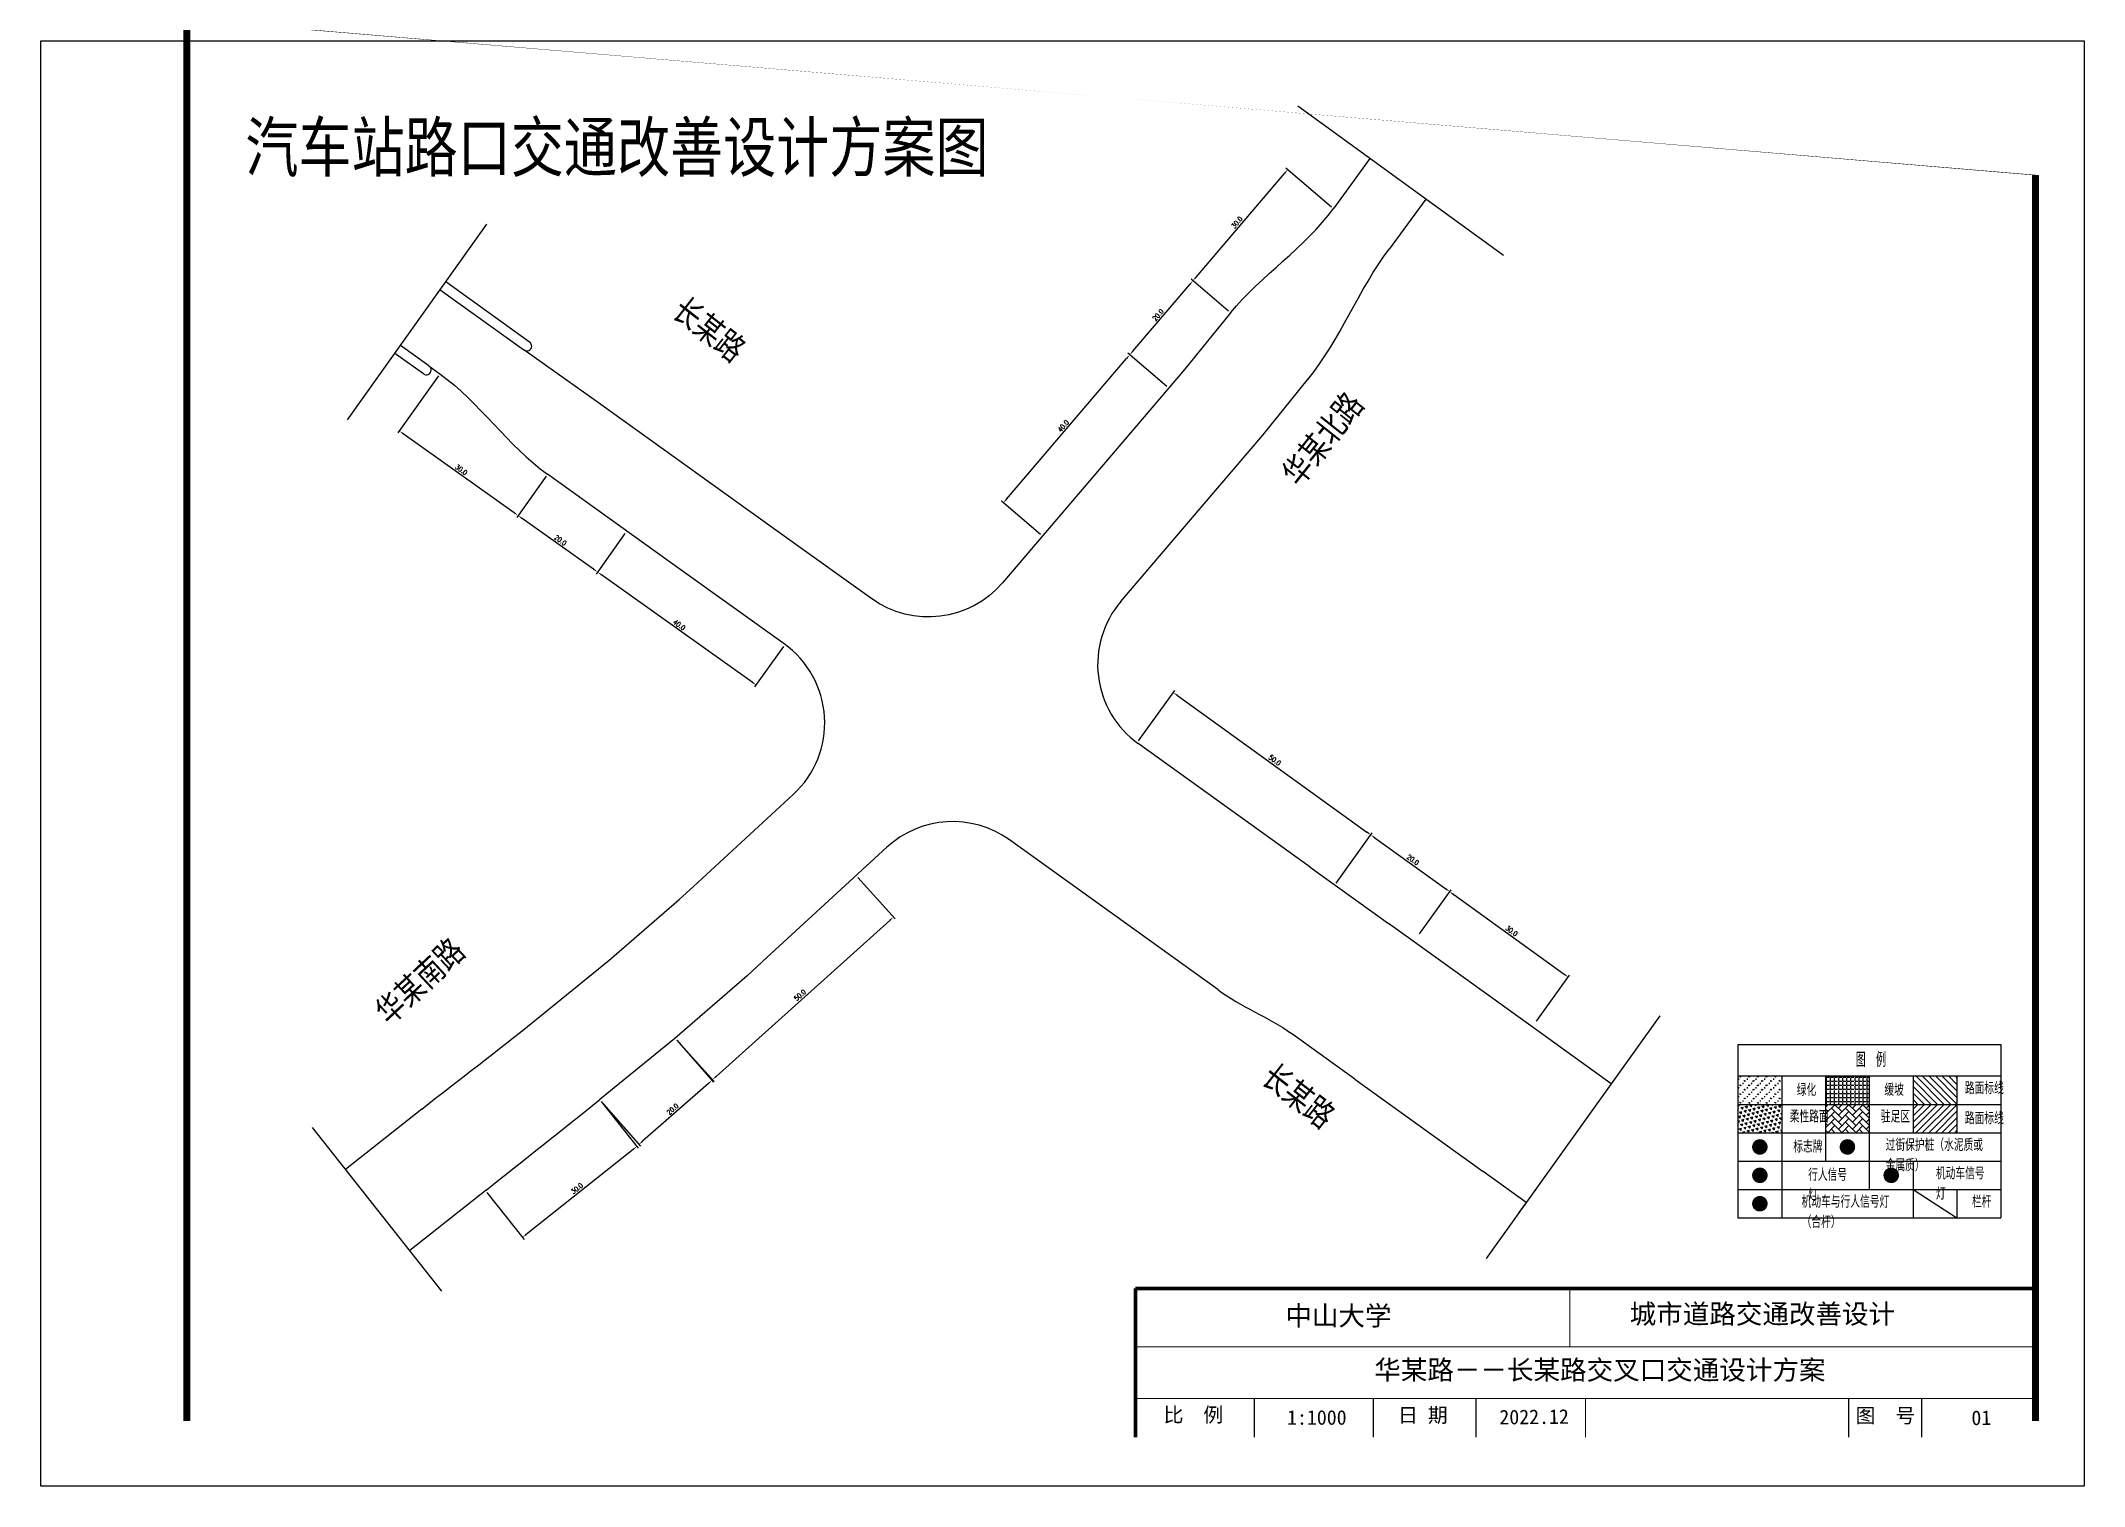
# Model space of a CAD drawing. Header units: millimetres. Extents: x -2920 to 499771, y -4961 to 3446044.
# Drawn here: x 499350.9 to 499770.9, y 3445746.6 to 3446043.6 of the extents above.
import ezdxf

# ---------------------------------------------------------------- set-up
doc = ezdxf.new("R2010")
doc.units = ezdxf.units.MM
for name, color, linetype in [('tj信号灯', 7, 'Continuous'), ('tj图框A3', 7, 'Continuous'), ('tj截面线', 7, 'Continuous'), ('tj柔性路面铺装', 11, 'Continuous'), ('tj标志牌', 5, 'Continuous'), ('tj标注', 4, 'Continuous'), ('tj标线', 7, 'Continuous'), ('tj栏杆', 6, 'FENCELINE1'), ('tj桩', 4, 'Continuous'), ('tj绿化带', 3, 'Continuous'), ('tj缓坡', 171, 'Continuous'), ('tj说明', 7, 'Continuous'), ('tj驻足区', 40, 'Continuous'), ('机动车道路边线', 5, 'Continuous')]:
    doc.layers.add(name, color=color, linetype=linetype)
doc.styles.add('01', font='')
doc.styles.get("Standard").update_dxf_attribs({"font": 'txt.shx', "width": 0.8, "bigfont": 'gbcbig.shx'})
doc.styles.add('宋体', font='')
doc.styles.get('01').set_extended_font_data('SimSun')
doc.styles.get('宋体').set_extended_font_data('SimSun')
doc.linetypes.add('FENCELINE1', pattern='A,6.35,-2.54,[133,ltypeshp.shx,S=2.54,R=0,X=-2.54,Y=0],-2.54,25.4', length=36.83)
doc.dimstyles.new('tj长度', dxfattribs={"dimtxt": 1, "dimasz": 1, "dimexe": 0.5, "dimexo": 0.5, "dimgap": 0.4, "dimtad": 1, "dimdec": 1, "dimzin": 1, "dimdsep": 46, "dimtxsty": 'Standard', "dimcen": 1, "dimadec": 0, "dimazin": 0, "dimtfac": 1, "dimtdec": 1, "dimtix": 1, "dimtmove": 2, "dimatfit": 3, "dimfxl": 1.25, "dimarcsym": 0})

# ---------------------------------------------------------------- blocks, each defined once
blk = doc.blocks.new('*D77')
at = {"layer": 'Defpoints', "color": 0, "transparency": 16777216}
for p in [(499518.4524644408, 3445872.059926702), (499481.2621755472, 3445838.634541879), (499488.9331871038, 3445830.099497708)]:
    blk.add_point(p, dxfattribs=at)
at = {"layer": 'tj标注', "color": 0, "lineweight": -2, "transparency": 16777216}
for p, q in [((499518.7866932938, 3445871.688051623), (499526.4577048507, 3445863.153007452)), ((499525.3797258413, 3445862.856424824), (499489.6769372604, 3445830.767955414)), ((499481.5964044002, 3445838.262666801), (499489.2674159568, 3445829.72762263))]:
    blk.add_line(p, q, dxfattribs=at)
at = {"layer": 'tj标注', "color": 0, "transparency": 16777216}
for points in [[(499525.2683162238, 3445862.980383184), (499525.4911354589, 3445862.732466465), (499526.1234759977, 3445863.52488253)], [(499489.5655276428, 3445830.891913773), (499489.788346878, 3445830.643997055), (499488.9331871038, 3445830.099497708)]]:
    blk.add_solid(points, dxfattribs=at)
at = {"layer": 'tj标注', "color": 0, "transparency": 16777216, "insert": (499506.9267196155, 3445847.48156526), "char_height": 1, "attachment_point": 5, "rotation": 41.948141120704484}
blk.add_mtext('50.0', dxfattribs=at)
blk = doc.blocks.new('*D78')
at = {"layer": 'Defpoints', "color": 0, "transparency": 16777216}
for p in [(499481.262175547, 3445838.634541879), (499466.2247908476, 3445825.448296719), (499473.8085233641, 3445816.79992852)]:
    blk.add_point(p, dxfattribs=at)
at = {"layer": 'tj标注', "color": 0, "lineweight": -2, "transparency": 16777216}
for p, q in [((499481.591831676, 3445838.258607262), (499489.1755641925, 3445829.610239062)), ((499488.0940388285, 3445829.326861422), (499474.5603925991, 3445817.459240778)), ((499466.5544469766, 3445825.072362102), (499474.1381794931, 3445816.423993902))]:
    blk.add_line(p, q, dxfattribs=at)
at = {"layer": 'tj标注', "color": 0, "transparency": 16777216}
for points in [[(499487.9841534523, 3445829.452172961), (499488.2039242049, 3445829.201549883), (499488.8459080635, 3445829.98617368)], [(499474.4505072229, 3445817.584552317), (499474.6702779755, 3445817.333929239), (499473.8085233641, 3445816.79992852)]]:
    blk.add_solid(points, dxfattribs=at)
at = {"layer": 'tj标注', "color": 0, "transparency": 16777216, "insert": (499480.7338346818, 3445824.069733412), "char_height": 1, "attachment_point": 5, "rotation": 41.24744274810861}
blk.add_mtext('20.0', dxfattribs=at)
blk = doc.blocks.new('*D79')
at = {"layer": 'Defpoints', "color": 0, "transparency": 16777216}
for p in [(499465.7398875724, 3445826.001272717), (499442.2435064367, 3445807.294212835), (499449.8861022191, 3445797.694984281)]:
    blk.add_point(p, dxfattribs=at)
at = {"layer": 'tj标注', "color": 0, "lineweight": -2, "transparency": 16777216}
for p, q in [((499466.0513201808, 3445825.610108135), (499473.6939159636, 3445816.010879581)), ((499472.6001541908, 3445815.779178947), (499450.6684313838, 3445798.317849498)), ((499442.5549390449, 3445806.903048253), (499450.1975348275, 3445797.303819699))]:
    blk.add_line(p, q, dxfattribs=at)
at = {"layer": 'tj标注', "color": 0, "transparency": 16777216}
for points in [[(499472.4963433214, 3445815.909567141), (499472.7039650602, 3445815.648790753), (499473.3824833552, 3445816.402044163)], [(499450.5646205144, 3445798.448237692), (499450.7722422532, 3445798.187461304), (499449.8861022191, 3445797.694984281)]]:
    blk.add_solid(points, dxfattribs=at)
at = {"layer": 'tj标注', "color": 0, "transparency": 16777216, "insert": (499461.0737140919, 3445807.752610471), "char_height": 1, "attachment_point": 5, "rotation": 38.525671009444466}
blk.add_mtext('30.0', dxfattribs=at)
blk = doc.blocks.new('*D80')
at = {"layer": 'Defpoints', "color": 0, "transparency": 16777216}
for p in [(499576.2443276062, 3445899.319646741), (499624.2771519434, 3445880.415046758), (499616.8235868295, 3445870.073253539)]:
    blk.add_point(p, dxfattribs=at)
at = {"layer": 'tj标注', "color": 0, "lineweight": -2, "transparency": 16777216}
for p, q in [((499576.5366729989, 3445899.72527486), (499583.9902381126, 3445910.067068079)), ((499584.5091489588, 3445909.076749174), (499623.4658957045, 3445880.999737544)), ((499617.1159322222, 3445870.478881659), (499624.5694973362, 3445880.820674878))]:
    blk.add_line(p, q, dxfattribs=at)
at = {"layer": 'tj标注', "color": 0, "transparency": 16777216}
for points in [[(499584.6065974231, 3445909.211958548), (499584.4117004948, 3445908.941539801), (499583.6978927199, 3445909.66143996)], [(499623.5633441687, 3445881.134946917), (499623.3684472404, 3445880.86452817), (499624.2771519434, 3445880.415046758)]]:
    blk.add_solid(points, dxfattribs=at)
at = {"layer": 'tj标注', "color": 0, "transparency": 16777216, "insert": (499604.5137440388, 3445895.768373974), "char_height": 1, "attachment_point": 5, "rotation": 324.21885156721913}
blk.add_mtext('50.0', dxfattribs=at)
blk = doc.blocks.new('*D81')
at = {"layer": 'Defpoints', "color": 0, "transparency": 16777216}
for p in [(499616.8235868295, 3445870.073253539), (499640.4880580483, 3445868.731478768), (499633.9440392535, 3445859.651677604)]:
    blk.add_point(p, dxfattribs=at)
at = {"layer": 'tj标注', "color": 0, "lineweight": -2, "transparency": 16777216}
for p, q in [((499617.1159322222, 3445870.478881659), (499624.5694973362, 3445880.820674878)), ((499625.0884081824, 3445879.830355972), (499639.6768018093, 3445869.316169554)), ((499634.2363846463, 3445860.057305724), (499640.7804034411, 3445869.137106888))]:
    blk.add_line(p, q, dxfattribs=at)
at = {"layer": 'tj标注', "color": 0, "transparency": 16777216}
for points in [[(499625.1858566466, 3445879.965565345), (499624.9909597184, 3445879.695146599), (499624.2771519434, 3445880.415046758)], [(499639.7742502736, 3445869.451378927), (499639.5793533453, 3445869.180960181), (499640.4880580483, 3445868.731478768)]]:
    blk.add_solid(points, dxfattribs=at)
at = {"layer": 'tj标注', "color": 0, "transparency": 16777216, "insert": (499632.9088267027, 3445875.303393378), "char_height": 1, "attachment_point": 5, "rotation": 324.21885156721913}
blk.add_mtext('20.0', dxfattribs=at)
blk = doc.blocks.new('*D82')
at = {"layer": 'Defpoints', "color": 0, "transparency": 16777216}
for p in [(499633.9440392535, 3445859.651677604), (499664.8383081814, 3445851.181700788), (499658.0537076811, 3445841.768093424)]:
    blk.add_point(p, dxfattribs=at)
at = {"layer": 'tj标注', "color": 0, "lineweight": -2, "transparency": 16777216}
for p, q in [((499634.2363846463, 3445860.057305724), (499640.7804034411, 3445869.137106888)), ((499641.2993142873, 3445868.146787983), (499664.0270519424, 3445851.766391574)), ((499658.3460530739, 3445842.173721544), (499665.1306535741, 3445851.587328908))]:
    blk.add_line(p, q, dxfattribs=at)
at = {"layer": 'tj标注', "color": 0, "transparency": 16777216}
for points in [[(499641.3967627515, 3445868.281997356), (499641.2018658232, 3445868.01157861), (499640.4880580483, 3445868.731478768)], [(499664.1245004067, 3445851.901600947), (499663.9296034784, 3445851.631182201), (499664.8383081814, 3445851.181700788)]]:
    blk.add_solid(points, dxfattribs=at)
at = {"layer": 'tj标注', "color": 0, "transparency": 16777216, "insert": (499653.1894048217, 3445860.686720394), "char_height": 1, "attachment_point": 5, "rotation": 324.21885156721913}
blk.add_mtext('30.0', dxfattribs=at)
blk = doc.blocks.new('*D83')
at = {"layer": 'Defpoints', "color": 0, "transparency": 16777216}
for p in [(499574.7017701932, 3445979.074567895), (499582.6999205681, 3445972.248405246), (499556.7327850072, 3445941.822957495)]:
    blk.add_point(p, dxfattribs=at)
at = {"layer": 'tj标注', "color": 0, "lineweight": -2, "transparency": 16777216}
for p, q in [((499549.3838130215, 3445949.409756338), (499574.0525918042, 3445978.313931701)), ((499582.3196024713, 3445972.57299444), (499574.3214520963, 3445979.399157089)), ((499556.3524669104, 3445942.14754669), (499548.3543165356, 3445948.973709338))]:
    blk.add_line(p, q, dxfattribs=at)
at = {"layer": 'tj标注', "color": 0, "transparency": 16777216}
for points in [[(499573.9258191052, 3445978.422128099), (499574.1793645031, 3445978.205735303), (499574.7017701932, 3445979.074567895)], [(499549.2570403225, 3445949.517952736), (499549.5105857204, 3445949.30155994), (499548.7346346325, 3445948.649120144)]]:
    blk.add_solid(points, dxfattribs=at)
at = {"layer": 'tj标注', "color": 0, "transparency": 16777216, "insert": (499561.0336298386, 3445964.446104569), "char_height": 1, "attachment_point": 5, "rotation": 49.52031546731572}
blk.add_mtext('40.0', dxfattribs=at)
blk = doc.blocks.new('*D84')
at = {"layer": 'Defpoints', "color": 0, "transparency": 16777216}
for p in [(499587.6853379726, 3445994.287291769), (499595.3987017509, 3445987.704185269), (499582.6999205681, 3445972.248405246)]:
    blk.add_point(p, dxfattribs=at)
at = {"layer": 'tj标注', "color": 0, "lineweight": -2, "transparency": 16777216}
for p, q in [((499575.3509485822, 3445979.835204089), (499587.0361595836, 3445993.526655575)), ((499595.0183836541, 3445988.028774464), (499587.3050198758, 3445994.611880964)), ((499582.3196024713, 3445972.57299444), (499574.3214520963, 3445979.399157089))]:
    blk.add_line(p, q, dxfattribs=at)
at = {"layer": 'tj标注', "color": 0, "transparency": 16777216}
for points in [[(499586.9093868847, 3445993.634851974), (499587.1629322825, 3445993.418459177), (499587.6853379726, 3445994.287291769)], [(499575.2241758832, 3445979.943400487), (499575.4777212811, 3445979.727007691), (499574.7017701932, 3445979.074567895)]]:
    blk.add_solid(points, dxfattribs=at)
at = {"layer": 'tj标注', "color": 0, "transparency": 16777216, "insert": (499580.5089815087, 3445987.265190382), "char_height": 1, "attachment_point": 5, "rotation": 49.52031546731572}
blk.add_mtext('20.0', dxfattribs=at)
blk = doc.blocks.new('*D85')
at = {"layer": 'Defpoints', "color": 0, "transparency": 16777216}
for p in [(499607.1606896427, 3446017.106377582), (499616.5646895573, 3446009.080367822), (499595.3987017509, 3445987.704185269)]:
    blk.add_point(p, dxfattribs=at)
at = {"layer": 'tj标注', "color": 0, "lineweight": -2, "transparency": 16777216}
for p, q in [((499588.3345163614, 3445995.047927964), (499606.5115112537, 3446016.345741388)), ((499616.1843714605, 3446009.404957017), (499606.7803715458, 3446017.430966777)), ((499595.0183836541, 3445988.028774464), (499587.3050198755, 3445994.611880964))]:
    blk.add_line(p, q, dxfattribs=at)
at = {"layer": 'tj标注', "color": 0, "transparency": 16777216}
for points in [[(499606.3847385547, 3446016.453937787), (499606.6382839526, 3446016.23754499), (499607.1606896427, 3446017.106377582)], [(499588.2077436624, 3445995.156124362), (499588.4612890603, 3445994.939731565), (499587.6853379724, 3445994.28729177)]]:
    blk.add_solid(points, dxfattribs=at)
at = {"layer": 'tj标注', "color": 0, "transparency": 16777216, "insert": (499596.7384412333, 3446006.281095226), "char_height": 1, "attachment_point": 5, "rotation": 49.52031546731572}
blk.add_mtext('30.0', dxfattribs=at)
blk = doc.blocks.new('*D86')
at = {"layer": 'Defpoints', "color": 0, "transparency": 16777216}
for p in [(499471.2199444519, 3445942.755892765), (499465.2969265808, 3445934.435065466), (499503.8070834526, 3445919.559376394)]:
    blk.add_point(p, dxfattribs=at)
at = {"layer": 'tj标注', "color": 0, "lineweight": -2, "transparency": 16777216}
for p, q in [((499470.9299879973, 3445942.348553528), (499465.0069701262, 3445934.027726228)), ((499497.0693871065, 3445911.818462005), (499466.1116050559, 3445933.855152557)), ((499503.5171269979, 3445919.152037157), (499497.5941091268, 3445910.831209858))]:
    blk.add_line(p, q, dxfattribs=at)
at = {"layer": 'tj标注', "color": 0, "transparency": 16777216}
for points in [[(499466.2082572074, 3445933.990932303), (499466.0149529045, 3445933.719372811), (499465.2969265808, 3445934.435065466)], [(499497.166039258, 3445911.954241751), (499496.9727349551, 3445911.682682259), (499497.8840655815, 3445911.238549096)]]:
    blk.add_solid(points, dxfattribs=at)
at = {"layer": 'tj标注', "color": 0, "transparency": 16777216, "insert": (499482.1124177, 3445923.570017908), "char_height": 1, "attachment_point": 5, "rotation": 324.555582625104}
blk.add_mtext('40.0', dxfattribs=at)
blk = doc.blocks.new('*D87')
at = {"layer": 'Defpoints', "color": 0, "transparency": 16777216}
for p in [(499455.0510032859, 3445954.529232451), (499449.0033570805, 3445946.033323652), (499471.2199444519, 3445942.755892765)]:
    blk.add_point(p, dxfattribs=at)
at = {"layer": 'tj标注', "color": 0, "lineweight": -2, "transparency": 16777216}
for p, q in [((499454.7610468313, 3445954.121893213), (499448.7134006259, 3445945.625984414)), ((499464.482248106, 3445935.014978376), (499449.8180355555, 3445945.453410743)), ((499470.9299879973, 3445942.348553528), (499465.0069701264, 3445934.027726229))]:
    blk.add_line(p, q, dxfattribs=at)
at = {"layer": 'tj标注', "color": 0, "transparency": 16777216}
for points in [[(499449.9146877071, 3445945.589190489), (499449.7213834042, 3445945.317630997), (499449.0033570805, 3445946.033323652)], [(499464.5789002576, 3445935.150758121), (499464.3855959547, 3445934.87919863), (499465.2969265811, 3445934.435065466)]]:
    blk.add_solid(points, dxfattribs=at)
at = {"layer": 'tj标注', "color": 0, "transparency": 16777216, "insert": (499457.6720634494, 3445940.967405187), "char_height": 1, "attachment_point": 5, "rotation": 324.555582625104}
blk.add_mtext('20.0', dxfattribs=at)
blk = doc.blocks.new('*D88')
at = {"layer": 'Defpoints', "color": 0, "transparency": 16777216}
for p in [(499432.9237434356, 3445975.176121831), (499424.5630028301, 3445963.43071093), (499455.0510032859, 3445954.529232451)]:
    blk.add_point(p, dxfattribs=at)
at = {"layer": 'tj标注', "color": 0, "lineweight": -2, "transparency": 16777216}
for p, q in [((499432.633786981, 3445974.768782594), (499424.2730463755, 3445963.023371693)), ((499448.1886786055, 3445946.613236561), (499425.3776813052, 3445962.850798021)), ((499454.7610468313, 3445954.121893213), (499448.7134006259, 3445945.625984414))]:
    blk.add_line(p, q, dxfattribs=at)
at = {"layer": 'tj标注', "color": 0, "transparency": 16777216}
for points in [[(499425.4743334567, 3445962.986577766), (499425.2810291538, 3445962.715018275), (499424.5630028301, 3445963.43071093)], [(499448.285330757, 3445946.749016307), (499448.0920264542, 3445946.477456816), (499449.0033570805, 3445946.033323652)]]:
    blk.add_solid(points, dxfattribs=at)
at = {"layer": 'tj标注', "color": 0, "transparency": 16777216, "insert": (499437.3051015737, 3445955.465227919), "char_height": 1, "attachment_point": 5, "rotation": 324.555582625104}
blk.add_mtext('30.0', dxfattribs=at)

msp = doc.modelspace()

# ---------------------------------------------------------------- hatches: boundary and pattern name
at = {"layer": 'tj信号灯'}
for color, points in [(1, [(499702.6262179337, 3445810.459207178, 1), (499705.8262179337, 3445810.459207178, 1)]), (40, [(499729.6262179337, 3445810.459207178, 1), (499732.8262179337, 3445810.459207178, 1)]), (40, [(499702.6262179337, 3445804.625873844, 1), (499705.8262179337, 3445804.625873844, 1)]), (1, [(499703.4262179337, 3445804.625873844, 1), (499705.0262179337, 3445804.625873844, 1)])]:
    msp.add_hatch(color=color, dxfattribs=at).paths.add_polyline_path(points)
at = {"layer": 'tj柔性路面铺装'}
h = msp.add_hatch(dxfattribs=at)
h.set_pattern_fill('TRIANG', color=256, scale=0.1, angle=15, style=0)
h.set_pattern_definition([(74.99999999999999, (502887.1582743264, 3447233.801827986), (-0.6735190186916877, 0.6735191580657421), [0.4762500000000001, -0.4762500000000001]), (135, (502887.1582743264, 3447233.801827986), (-0.9200442101662833, -0.2465250010860965), [0.4762500000000001, -0.4762500000000001]), (15, (502886.821514618, 3447234.138587978), (0.2465251914745956, 0.9200441591518387), [0.4762500000000001, -0.4762500000000001])])
h.paths.add_polyline_path([(499699.7262179337, 3445819.209207178), (499708.7262179337, 3445819.209207178), (499708.7262179337, 3445825.042540511), (499699.7262179337, 3445825.042540511)])
at = {"layer": 'tj标志牌'}
msp.add_hatch(color=256, dxfattribs=at).paths.add_polyline_path([(499702.6262179337, 3445816.292540511, 1), (499705.8262179337, 3445816.292540511, 1)])
at = {"layer": 'tj标线'}
h = msp.add_hatch(dxfattribs=at)
h.set_pattern_fill('ANSI31', color=256, scale=0.3, angle=90, style=0)
h.set_pattern_definition([(135, (502923.1582743264, 3447245.468494653), (-0.6735192090801865, -0.6735192090801864), [])])
h.paths.add_polyline_path([(499744.7262179337, 3445830.875873844), (499735.7262179337, 3445830.875873844), (499735.7262179337, 3445825.042540511), (499744.7262179337, 3445825.042540511)])
h = msp.add_hatch(dxfattribs=at)
h.set_pattern_fill('ANSI31', color=42, scale=0.3, style=0)
h.set_pattern_definition([(45, (502905.1582743264, 3447239.635161319), (-0.6735192090801864, 0.6735192090801865), [])])
h.paths.add_polyline_path([(499735.7262179337, 3445825.042540511), (499735.7262179337, 3445819.209207178), (499744.7262179337, 3445819.209207178), (499744.7262179337, 3445825.042540511)])
at = {"layer": 'tj桩'}
msp.add_hatch(color=256, dxfattribs=at).paths.add_polyline_path([(499720.6262179337, 3445816.292540511, 1), (499723.8262179337, 3445816.292540511, 1)])
at = {"layer": 'tj绿化带'}
h = msp.add_hatch(dxfattribs=at)
h.set_pattern_fill('GRASS', color=256, scale=0.05, style=0)
h.set_pattern_definition([(90, (1.067542300908826, -4.971062195952982), (-0.8980250000000001, 0.8980250000000001), [0.238125, -1.557925]), (45, (1.067542300908826, -4.971062195952982), (-0.8980256121069152, 0.8980256121069154), [0.238125, -1.031875]), (135, (1.067542300908826, -4.971062195952982), (-0.8980256121069154, -0.8980256121069152), [0.238125, -1.031875])])
h.paths.add_polyline_path([(499699.7262179337, 3445825.042540511), (499708.7262179337, 3445825.042540511), (499708.7262179337, 3445830.875873844), (499699.7262179337, 3445830.875873844)])
at = {"layer": 'tj缓坡'}
h = msp.add_hatch(dxfattribs=at)
h.set_pattern_fill('ANGLE', color=256, scale=0.12, style=0)
h.set_pattern_definition([(0, (502887.1582743264, 3447233.801827986), (0, 0.8382000000000001), [0.6096, -0.2286]), (90, (502887.1582743264, 3447233.801827986), (-0.8382000000000001, 5.132325228869584e-17), [0.6096, -0.2286])])
h.paths.add_polyline_path([(499717.7262179337, 3445830.875873844), (499717.7262179337, 3445825.042540511), (499726.7262179337, 3445825.042540511), (499726.7262179337, 3445830.875873844)])
at = {"layer": 'tj驻足区'}
h = msp.add_hatch(dxfattribs=at)
h.set_pattern_fill('AR-HBONE', color=256, scale=0.01, style=0)
h.set_pattern_definition([(45, (502887.1582743264, 3447233.801827986), (1.4210854715202e-16, 1.436840979371065), [3.048, -1.016]), (135, (502887.8766943264, 3447234.520247986), (1.4210854715202e-16, 1.436840979371065), [3.048, -1.016])])
h.paths.add_polyline_path([(499717.7262179337, 3445819.209207178), (499726.7262179337, 3445819.209207178), (499726.7262179337, 3445825.042540511), (499717.7262179337, 3445825.042540511)])

# ---------------------------------------------------------------- linework, layer by layer
at = {"layer": 'tj图框A3'}
msp.add_lwpolyline([(499350.8827312133, 3446043.590338178), (499770.8827312126, 3446043.590338179), (499770.8827312132, 3445746.590338179), (499350.8827312136, 3445746.590338179)], close=True, dxfattribs=at)
msp.add_lwpolyline([(499350.8827312133, 3446043.590338178), (499770.8827312126, 3446043.590338179), (499770.8827312132, 3445746.590338179), (499350.8827312136, 3445746.590338179)], close=True, dxfattribs=at)
at = {"layer": 'tj图框A3', "const_width": 1.4}
msp.add_lwpolyline([(499760.8827312132, 3445756.590338179), (499380.8827312138, 3445756.590338178), (499380.8827312131, 3446033.590338179), (499760.8827312128, 3446033.59033818)], close=True, dxfattribs=at)
msp.add_lwpolyline([(499760.8827312132, 3445756.590338179), (499380.8827312138, 3445756.590338178), (499380.8827312131, 3446033.590338179), (499760.8827312128, 3446033.59033818)], close=True, dxfattribs=at)
at = {"layer": 'tj图框A3'}
for points, const_width in [([(499760.8827312134, 3445787.207278976), (499575.8827312137, 3445787.207278975)], 0.7), ([(499760.8827312134, 3445787.207278976), (499575.8827312137, 3445787.207278975)], 0.7), ([(499575.8827312137, 3445787.207278975), (499575.8827312135, 3445756.590338178)], 0.7), ([(499665.156056079, 3445787.207278975), (499665.1560560786, 3445775.207278975)], 0.2499999999999999), ([(499675.8827312134, 3445775.207278975), (499575.8827312128, 3445775.207278975)], 0.2499999999999999), ([(499675.8827312134, 3445775.207278975), (499575.8827312128, 3445775.207278975)], 0.2499999999999999), ([(499760.8827312133, 3445775.207278976), (499675.8827312134, 3445775.207278975)], 0.2499999999999999), ([(499760.8827312133, 3445775.207278976), (499675.8827312134, 3445775.207278975)], 0.2499999999999999), ([(499760.8827312132, 3445764.590338179), (499575.8827312133, 3445764.590338179)], 0.2499999999999999), ([(499760.8827312132, 3445764.590338179), (499575.8827312133, 3445764.590338179)], 0.2499999999999999), ([(499600.296376846, 3445764.590338179), (499600.2963768463, 3445756.590338178)], 0.2499999999999999), ([(499624.7736750605, 3445764.590338178), (499624.773675061, 3445756.590338179)], 0.2499999999999999), ([(499624.7736750605, 3445764.590338178), (499624.773675061, 3445756.590338179)], 0.2499999999999999), ([(499645.8827312132, 3445764.590338179), (499645.8827312134, 3445756.590338179)], 0.2499999999999999), ([(499645.8827312132, 3445764.590338179), (499645.8827312134, 3445756.590338179)], 0.2499999999999999), ([(499668.3827312136, 3445764.590338179), (499668.3827312131, 3445756.590338178)], 0.2499999999999999), ([(499668.3827312136, 3445764.590338179), (499668.3827312131, 3445756.590338178)], 0.2499999999999999), ([(499722.4809519768, 3445764.590338179), (499722.4809519771, 3445756.590338178)], 0.2499999999999999), ([(499737.480951977, 3445764.590338179), (499737.480951977, 3445756.59033818)], 0.2499999999999999), ([(499737.480951977, 3445764.590338179), (499737.480951977, 3445756.59033818)], 0.2499999999999999)]:
    msp.add_lwpolyline(points, dxfattribs=dict(at, const_width=const_width))
at = {"layer": 'tj截面线'}
for p, q in [((499651.4989345305, 3445999.497064419), (499609.2782808901, 3446030.148892657)), ((499413.8894368974, 3445965.68014453), (499442.5564330651, 3446005.952372216)), ((499683.685372316, 3445843.250006899), (499647.9370632462, 3445793.392427605)), ((499433.3153998943, 3445786.65288024), (499406.7420145649, 3445820.254383901))]:
    msp.add_line(p, q, dxfattribs=at)
at = {"layer": 'tj标注'}
for p, q in [((499624.0715552633, 3446019.409103808), (499622.5355778529, 3446020.527483616)), ((499637.093676534, 3446009.955156745), (499635.5647001443, 3446011.081030268)), ((499675.102500744, 3445831.279616939), (499673.6457401934, 3445829.247896934)), ((499656.1646135878, 3445804.867256883), (499654.7078530375, 3445802.835536879))]:
    msp.add_line(p, q, dxfattribs=at)
at = {"layer": 'tj栏杆', "ltscale": 0.05}
msp.add_line((499735.7262179337, 3445807.542540511), (499744.7262179337, 3445801.709207178), dxfattribs=at)
at = {"layer": 'tj说明', "color": 7, "lineweight": -3}
for p, q in [((499699.7262179337, 3445837.375873844), (499708.7262179337, 3445837.375873844)), ((499699.7262179337, 3445837.375873844), (499699.7262179337, 3445830.875873844)), ((499708.7262179337, 3445837.375873844), (499717.7262179337, 3445837.375873844)), ((499717.7262179337, 3445837.375873844), (499726.7262179337, 3445837.375873844)), ((499726.7262179337, 3445837.375873844), (499735.7262179337, 3445837.375873844)), ((499735.7262179337, 3445837.375873844), (499744.7262179337, 3445837.375873844)), ((499744.7262179337, 3445837.375873844), (499753.7262179337, 3445837.375873844)), ((499753.7262179337, 3445837.375873844), (499753.7262179337, 3445830.875873844)), ((499699.7262179337, 3445830.875873844), (499708.7262179337, 3445830.875873844)), ((499699.7262179337, 3445830.875873844), (499699.7262179337, 3445825.042540511)), ((499708.7262179337, 3445830.875873844), (499717.7262179337, 3445830.875873844)), ((499708.7262179337, 3445830.875873844), (499708.7262179337, 3445825.042540511)), ((499717.7262179337, 3445830.875873844), (499726.7262179337, 3445830.875873844)), ((499717.7262179337, 3445830.875873844), (499717.7262179337, 3445825.042540511)), ((499726.7262179337, 3445830.875873844), (499735.7262179337, 3445830.875873844)), ((499726.7262179337, 3445830.875873844), (499726.7262179337, 3445825.042540511)), ((499735.7262179337, 3445830.875873844), (499744.7262179337, 3445830.875873844)), ((499735.7262179337, 3445830.875873844), (499735.7262179337, 3445825.042540511)), ((499744.7262179337, 3445830.875873844), (499753.7262179337, 3445830.875873844)), ((499744.7262179337, 3445830.875873844), (499744.7262179337, 3445825.042540511)), ((499753.7262179337, 3445830.875873844), (499753.7262179337, 3445825.042540511)), ((499699.7262179337, 3445825.042540511), (499708.7262179337, 3445825.042540511)), ((499699.7262179337, 3445825.042540511), (499699.7262179337, 3445819.209207178)), ((499708.7262179337, 3445825.042540511), (499717.7262179337, 3445825.042540511)), ((499708.7262179337, 3445825.042540511), (499708.7262179337, 3445819.209207178)), ((499717.7262179337, 3445825.042540511), (499726.7262179337, 3445825.042540511)), ((499717.7262179337, 3445825.042540511), (499717.7262179337, 3445819.209207178)), ((499726.7262179337, 3445825.042540511), (499735.7262179337, 3445825.042540511)), ((499726.7262179337, 3445825.042540511), (499726.7262179337, 3445819.209207178)), ((499735.7262179337, 3445825.042540511), (499744.7262179337, 3445825.042540511)), ((499735.7262179337, 3445825.042540511), (499735.7262179337, 3445819.209207178)), ((499744.7262179337, 3445825.042540511), (499753.7262179337, 3445825.042540511)), ((499744.7262179337, 3445825.042540511), (499744.7262179337, 3445819.209207178)), ((499753.7262179337, 3445825.042540511), (499753.7262179337, 3445819.209207178)), ((499699.7262179337, 3445819.209207178), (499708.7262179337, 3445819.209207178)), ((499699.7262179337, 3445819.209207178), (499699.7262179337, 3445813.375873844)), ((499708.7262179337, 3445819.209207178), (499717.7262179337, 3445819.209207178)), ((499708.7262179337, 3445819.209207178), (499708.7262179337, 3445813.375873844)), ((499717.7262179337, 3445819.209207178), (499726.7262179337, 3445819.209207178)), ((499717.7262179337, 3445819.209207178), (499717.7262179337, 3445813.375873844)), ((499726.7262179337, 3445819.209207178), (499735.7262179337, 3445819.209207178)), ((499726.7262179337, 3445819.209207178), (499726.7262179337, 3445813.375873844)), ((499735.7262179337, 3445819.209207178), (499744.7262179337, 3445819.209207178)), ((499744.7262179337, 3445819.209207178), (499753.7262179337, 3445819.209207178)), ((499753.7262179337, 3445819.209207178), (499753.7262179337, 3445813.375873844)), ((499699.7262179337, 3445813.375873844), (499708.7262179337, 3445813.375873844)), ((499699.7262179337, 3445813.375873844), (499699.7262179337, 3445807.542540511)), ((499708.7262179337, 3445813.375873844), (499717.7262179337, 3445813.375873844)), ((499708.7262179337, 3445813.375873844), (499708.7262179337, 3445807.542540511)), ((499717.7262179337, 3445813.375873844), (499726.7262179337, 3445813.375873844)), ((499726.7262179337, 3445813.375873844), (499735.7262179337, 3445813.375873844)), ((499726.7262179337, 3445813.375873844), (499726.7262179337, 3445807.542540511)), ((499735.7262179337, 3445813.375873844), (499744.7262179337, 3445813.375873844)), ((499735.7262179337, 3445813.375873844), (499735.7262179337, 3445807.542540511)), ((499744.7262179337, 3445813.375873844), (499753.7262179337, 3445813.375873844)), ((499753.7262179337, 3445813.375873844), (499753.7262179337, 3445807.542540511)), ((499699.7262179337, 3445807.542540511), (499708.7262179337, 3445807.542540511)), ((499699.7262179337, 3445807.542540511), (499699.7262179337, 3445801.709207178)), ((499708.7262179337, 3445807.542540511), (499717.7262179337, 3445807.542540511)), ((499708.7262179337, 3445807.542540511), (499708.7262179337, 3445801.709207178)), ((499717.7262179337, 3445807.542540511), (499726.7262179337, 3445807.542540511)), ((499726.7262179337, 3445807.542540511), (499735.7262179337, 3445807.542540511)), ((499735.7262179337, 3445807.542540511), (499744.7262179337, 3445807.542540511)), ((499735.7262179337, 3445807.542540511), (499735.7262179337, 3445801.709207178)), ((499744.7262179337, 3445807.542540511), (499753.7262179337, 3445807.542540511)), ((499744.7262179337, 3445807.542540511), (499744.7262179337, 3445801.709207178)), ((499753.7262179337, 3445807.542540511), (499753.7262179337, 3445801.709207178)), ((499699.7262179337, 3445801.709207178), (499708.7262179337, 3445801.709207178)), ((499708.7262179337, 3445801.709207178), (499717.7262179337, 3445801.709207178)), ((499717.7262179337, 3445801.709207178), (499726.7262179337, 3445801.709207178)), ((499726.7262179337, 3445801.709207178), (499735.7262179337, 3445801.709207178)), ((499735.7262179337, 3445801.709207178), (499744.7262179337, 3445801.709207178)), ((499744.7262179337, 3445801.709207178), (499753.7262179337, 3445801.709207178))]:
    msp.add_line(p, q, dxfattribs=at)
at = {"layer": '机动车道路边线'}
for p, q in [((499465.4773490541, 3445969.176465396), (499450.166, 3445980.093)), ((499430.6481137029, 3445976.795984267), (499432.9237434356, 3445975.176121831)), ((499572.8924015579, 3445928.408446283), (499589.5847183425, 3445947.966676379)), ((499611.7730117522, 3445873.802857892), (499576.438269857, 3445899.180356937)), ((499524.7704257652, 3445877.873505725), (499499.245175423, 3445854.386014692)), ((499592.840004794, 3445848.618284713), (499549.9797424126, 3445879.400631187)), ((499611.7730117523, 3445873.802857892), (499627.9125516036, 3445862.208844015))]:
    msp.add_line(p, q, dxfattribs=at)
at = {"layer": '机动车道路边线', "flags": 128}
for points in [[(499624.0715552633, 3446019.409103808), (499616.6338776387, 3446009.194233389)], [(499635.5570947106, 3446011.070701818), (499628.008663099, 3446000.819662531)], [(499595.3987017514, 3445987.704185269), (499585.9277626137, 3445976.030437318), (499573.6628581914, 3445961.659764519)], [(499589.5847183426, 3445947.966676379), (499602.0709208527, 3445962.596642063), (499605.1961777781, 3445966.448790313)], [(499620.9429793762, 3445830.25228813), (499607.9845404351, 3445839.591729209)]]:
    msp.add_lwpolyline(points, dxfattribs=at)
at = {"layer": '机动车道路边线'}
for points in [[(499432.9518198949, 3445992.459533059), (499450.166, 3445980.093, 1.071033776652621), (499451.304, 3445981.687), (499434.1079488217, 3445994.083696508)], [(499423.6542559979, 3445979.398045626), (499429.5101137019, 3445975.201984268, 1.071033776652621), (499430.6481137019, 3445976.795984268), (499424.7941604965, 3445980.999416527)], [(499573.6628581914, 3445961.659764519), (499548.5294736576, 3445932.21121498, -0.3896064580712967), (499521.6673312754, 3445928.93775202), (499504.630012824, 3445941.146306957)], [(499485.0295696108, 3445869.842941314), (499505.5498299672, 3445888.725006117, 0.4756706254826106), (499503.6567874019, 3445919.699432963), (499482.5172522306, 3445934.847543104)]]:
    msp.add_lwpolyline(points, format="xyb", dxfattribs=at)
for points in [[(499602.0709208499, 3445962.596642059), (499611.4807406947, 3445974.195055219)], [(499504.6300128201, 3445941.146306959), (499465.4984302538, 3445969.187109081)], [(499482.5172522304, 3445934.847543104), (499455.0510032863, 3445954.52923245)], [(499452.3692638534, 3445842.195274665), (499467.676764916, 3445854.649681207), (499482.0760215198, 3445867.125184059), (499485.0295696108, 3445869.842941314)], [(499631.9802803422, 3445859.277139583), (499627.9125516038, 3445862.208844015)], [(499658.3571794556, 3445840.266709682), (499631.9802803422, 3445859.277139583)], [(499499.2451754234, 3445854.386014691), (499496.064499468, 3445851.459261888), (499481.1822462958, 3445838.565291248), (499465.7982102192, 3445826.048614701)], [(499673.6457401934, 3445829.247896934), (499658.3571794556, 3445840.266709682)], [(499620.9429793762, 3445830.25228813), (499647.3443018003, 3445811.224255794)], [(499429.2136173238, 3445824.081762703), (499413.5263854874, 3445811.675685269)], [(499656.164613588, 3445804.867256883), (499647.3443018003, 3445811.224255794)], [(499442.3950745986, 3445807.414078876), (499426.7078427617, 3445795.008001442)]]:
    msp.add_lwpolyline(points, dxfattribs=at)
for centre, start, end in [((499588.1051254342, 3445915.424878504), 139.5203154725373, 234.3139989869593), ((499538.312886836, 3445863.156109619), 54.31399898901974, 132.6192352997126)]:
    msp.add_arc(centre, 20, start, end, dxfattribs=at)
for points, start_tangent, end_tangent in [([(499595.3987017514, 3445987.704185269), (499616.6341952789, 3446009.19399953)], (0.6335352852143682, 0.77371379875788), (0.5873805428469876, 0.809310878392709)), ([(499611.3770185243, 3445974.067208714), (499628.0086630974, 3446000.819662529)], (0.6314124052778465, 0.7754472093322954), (0.6006092842477192, 0.7995426740802786)), ([(499432.9237434355, 3445975.176121831), (499455.0510032861, 3445954.52923245)], (0.8103522846603517, -0.5859429790907544), (0.8159705829685985, -0.5780934247419578)), ([(499592.840004794, 3445848.618284713), (499607.9845404351, 3445839.591729209)], (0.7994343945081581, -0.6007534010535226), (0.8148321225637566, -0.5796970001977271)), ([(499429.2136173238, 3445824.081762703), (499452.3692638534, 3445842.195274665)], (0.7839173470628575, 0.6208651971031485), (0.7780970165118064, 0.6281441179342728)), ([(499442.3950745986, 3445807.414078876), (499465.7982102192, 3445826.048614701)], (0.7812357873115542, 0.6242360488018103), (0.7763755999500082, 0.6302705195408279))]:
    msp.add_spline(points, degree=3, dxfattribs=dict(at, start_tangent=start_tangent, end_tangent=end_tangent))

# ---------------------------------------------------------------- texts
at = {"layer": 'tj图框A3', "attachment_point": 1, "style": '01'}
for s, insert, char_height, width in [('{\\fSimSun|b0|i0|c134|p54;中山大学}', (499606.6924153432, 3445783.605273284), 4, 89.97895575128669), ('{\\H1.6x;城市道路交通改善设计}', (499677.4657604875, 3445783.972879098), 2.5, 75.42075262025625), ('{\\H1.6x;华某路－－长某路交叉口交通设计方案}', (499624.9693313736, 3445772.464959738), 2.499999999999999, 114.3318308669059), ('{\\fSimSun|b0|i0|c134|p54;\\H1.2x;比\u3000例}', (499581.6528958246, 3445762.746286785), 2.5, 16.1348213540914), ('{\\fSimSun|b0|i0|c134|p54;\\H1.2x;1:1000}', (499607.0395529931, 3445762.206215133), 2.5, 16.1348213540914), ('{\\fSimSun|b0|i0|c134|p54;\\H1.2x;日 期}', (499629.8330315187, 3445762.68739311), 2.5, 16.1348213540914), ('{\\fSimSun|b0|i0|c134|p54;\\H1.2x;日 期}', (499629.8330315187, 3445762.68739311), 2.5, 16.1348213540914), ('{\\fSimSun|b0|i0|c134|p54;\\H1.2x;图  号}', (499723.8947566665, 3445762.589366053), 2.5, 13.58619531032081), ('{\\fSimSun|b0|i0|c134|p54;\\H1.2x;图  号}', (499723.8947566665, 3445762.589366053), 2.5, 13.58619531032081)]:
    msp.add_mtext(s, dxfattribs=dict(at, insert=insert, char_height=char_height, width=width))
at = {"layer": 'tj图框A3', "ltscale": 0.5, "char_height": 3, "attachment_point": 1, "rotation": 0.6019297875466593, "style": '宋体'}
for s, insert, width in [('2022.12', (499650.6632085091, 3445762.261384562), 15.6627790051325), ('01', (499747.6944834833, 3445762.118667495), 5.02956447732005)]:
    msp.add_mtext(s, dxfattribs=dict(at, insert=insert, width=width))
at = {"layer": 'tj说明', "insert": (499392.9185512877, 3446026.757333134), "char_height": 10, "width": 177.1513232890575, "attachment_point": 1}
msp.add_mtext('{\\fSimSun|b0|i0|c134|p2;汽车站路口交通改善设计方案图}', dxfattribs=at)
at = {"layer": 'tj说明', "char_height": 10, "width": 28.86402568905305, "attachment_point": 1}
for s, insert, rotation in [('{\\fSimSun|b0|i0|c134|p54;\\H0.5x;长某路}', (499483.3733637989, 3445991.305469044), 322.03236877840425), ('{\\fSimSun|b0|i0|c134|p54;\\H0.5x;华某北路}', (499605.604581753, 3445954.83979397), 51.52980054596296), ('{\\fSimSun|b0|i0|c134|p54;\\H0.5x;华某南路}', (499419.0810999408, 3445844.810455165), 42.93696752322275), ('{\\fSimSun|b0|i0|c134|p54;\\H0.5x;长某路}', (499604.5000636352, 3445833.799018942), 322.03236877840425)]:
    msp.add_mtext(s, dxfattribs=dict(at, insert=insert, rotation=rotation))
at = {"layer": 'tj说明', "color": 7, "lineweight": -3, "attachment_point": 1}
for s, insert, char_height, width in [('\\Ftxt.shx,gbcbig.shx;\\W0.8000000000;\\T1.0000000000;\\o\\l图 例', (499723.9379826396, 3445835.708594432), 3, 7.791176470588236), ('\\Ftxt.shx,gbcbig.shx;\\W0.8000000000;\\T1.0000000000;\\o\\l绿化', (499711.8144532279, 3445829.278141001), 2.5, 4.713235294117647), ('\\Ftxt.shx,gbcbig.shx;\\W0.8000000000;\\T1.0000000000;\\o\\l缓坡', (499729.8254826396, 3445829.291927766), 2.5, 4.73529411764706), ('\\Ftxt.shx,gbcbig.shx;\\W0.8000000000;\\T1.0000000000;\\o\\l路面标线', (499746.3696002866, 3445829.625873844), 2.5, 7.558823529411764), ('\\Ftxt.shx,gbcbig.shx;\\W0.8000000000;\\T1.0000000000;\\o\\l柔性路面', (499710.3696002866, 3445823.792540511), 2.5, 7.558823529411764), ('\\Ftxt.shx,gbcbig.shx;\\W0.8000000000;\\T1.0000000000;\\o\\l驻足区', (499729.0865120513, 3445823.792540511), 2.5, 6.080882352941176), ('\\Ftxt.shx,gbcbig.shx;\\W0.8000000000;\\T1.0000000000;\\o\\l路面标线', (499746.3696002866, 3445823.444807668), 2.5, 7.558823529411764), ('\\Ftxt.shx,gbcbig.shx;\\W0.8000000000;\\T1.0000000000;\\o\\l标志牌', (499711.0975414632, 3445817.625261099), 2.5, 6.147058823529411), ('\\Ftxt.shx,gbcbig.shx;\\W0.8000000000;\\T1.0000000000;\\o\\l过街保护桩（水泥质或金属质）', (499730.090188522, 3445817.959207178), 2.5, 21.33916164891153), ('\\Ftxt.shx,gbcbig.shx;\\W0.8000000000;\\T1.0000000000;\\o\\l行人信号灯', (499714.152688522, 3445811.819501295), 2.5, 9.036764705882351), ('\\Ftxt.shx,gbcbig.shx;\\W0.8000000000;\\T1.0000000000;\\o\\l机动车信号灯', (499740.4137179337, 3445812.125873844), 2.5, 10.51470588235294), ('\\Ftxt.shx,gbcbig.shx;\\W0.8000000000;\\T1.0000000000;\\o\\l机动车与行人信号灯（合杆）', (499712.8181296985, 3445806.292540511), 2.5, 19.88327929597035), ('\\Ftxt.shx,gbcbig.shx;\\W0.8000000000;\\T1.0000000000;\\o\\l栏杆', (499747.8254826396, 3445806.292540511), 2.5, 4.713235294117647)]:
    msp.add_mtext(s, dxfattribs=dict(at, insert=insert, char_height=char_height, width=width))

# ---------------------------------------------------------------- dimensions: what is measured, and where the dimension line sits
at = {"layer": 'tj标注'}
for base, p1, p2, angle, picture, middle in [((499607.1606896427, 3446017.106377582), (499595.3987017514, 3445987.704185269), (499616.5646895571, 3446009.080367822), 229.5203154673157, '*D85', (499596.7384412333, 3446006.281095226)), ((499587.6853379726, 3445994.287291769), (499582.6999205681, 3445972.248405246), (499595.3987017514, 3445987.704185269), 229.5203154673157, '*D84', (499580.5089815087, 3445987.265190382)), ((499424.5630028301, 3445963.43071093), (499455.051003286, 3445954.52923245), (499432.9237434354, 3445975.176121831), 324.555582625104, '*D88', (499437.3051015737, 3445955.465227919)), ((499449.0033570805, 3445946.033323652), (499471.2199444519, 3445942.755892765), (499455.051003286, 3445954.52923245), 324.555582625104, '*D87', (499457.6720634494, 3445940.967405187)), ((499640.4880580483, 3445868.731478768), (499616.8235868294, 3445870.073253539), (499633.9440392535, 3445859.651677604), 144.2188515672192, '*D81', (499632.9088267027, 3445875.303393378)), ((499664.8383081814, 3445851.181700788), (499633.9440392535, 3445859.651677604), (499658.0537076813, 3445841.768093424), 144.2188515672192, '*D82', (499653.1894048217, 3445860.686720394))]:
    dim = msp.add_linear_dim(base=base, p1=p1, p2=p2, angle=angle, dimstyle='tj长度', dxfattribs=at)
    dim.commit()
    dim.dimension.update_dxf_attribs({"geometry": picture, "text_midpoint": middle})
for p1, p2, distance, picture, middle in [((499556.7327850074, 3445941.822957495), (499582.6999205681, 3445972.248405246), 10.515079929717478, '*D83', (499561.0336298386, 3445964.446104569)), ((499503.8070834526, 3445919.559376394), (499471.2199444519, 3445942.755892765), 10.213633419982912, '*D86', (499482.1124177, 3445923.570017908)), ((499576.2443276059, 3445899.319646741), (499616.8235868294, 3445870.073253539), 12.747875112942058, '*D80', (499604.5137440388, 3445895.768373974)), ((499518.452464441, 3445872.059926702), (499481.2621755469, 3445838.634541879), 11.475687225832734, '*D77', (499506.9267196155, 3445847.48156526)), ((499481.2621755469, 3445838.634541879), (499466.2247908476, 3445825.448296719), 11.502489791025251, '*D78', (499480.7338346818, 3445824.069733412)), ((499465.7398875726, 3445826.001272718), (499442.2435064365, 3445807.294212836), 12.270063534661718, '*D79', (499461.0737140919, 3445807.752610471))]:
    dim = msp.add_aligned_dim(p1=p1, p2=p2, distance=distance, dimstyle='tj长度', dxfattribs=at)
    dim.commit()
    dim.dimension.update_dxf_attribs({"geometry": picture, "text_midpoint": middle})

doc.saveas('drawing.dxf')
